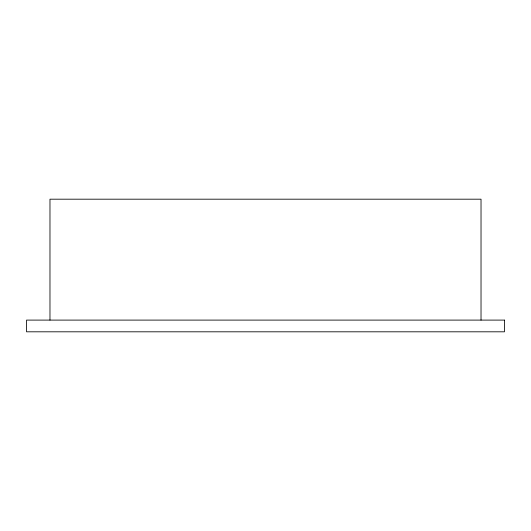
<?xml version="1.0" encoding="UTF-8"?>
<svg xmlns="http://www.w3.org/2000/svg" width="531" height="531" viewBox="0 0 531 531"><rect width="100%" height="100%" fill="white"/><g stroke="black" fill="none" stroke-linecap="round" stroke-linejoin="round"><path stroke-width="0.8" d="M481.026 320.1L481.026 199.191L49.974 199.191L49.974 320.1M504.45 320.1L26.55 320.1L26.55 331.809L504.45 331.809L504.45 320.1"/></g></svg>
